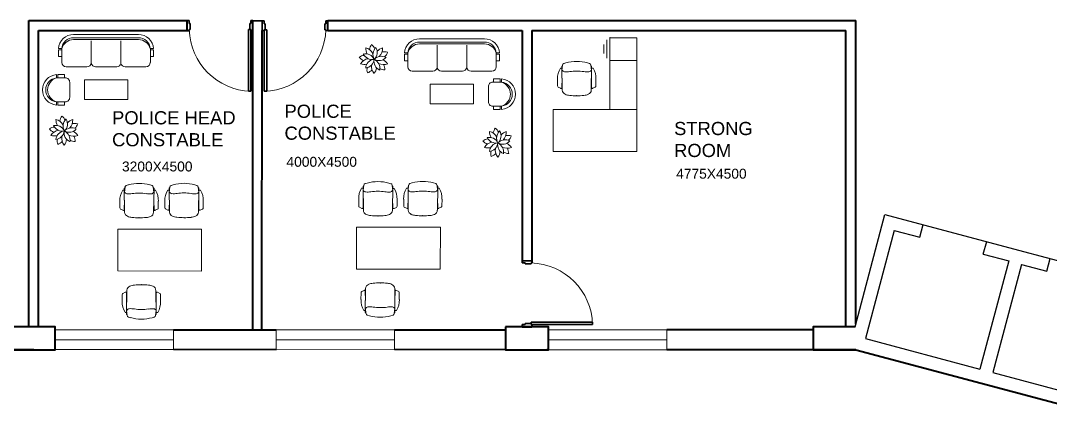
# Model space of a CAD drawing. Header units: millimetres. Extents: x 3079 to 579737, y 1565 to 1161826.
# Drawn here: x 98665 to 114324, y 563879 to 569907 of the extents above; entities that cross this region are included whole.
import ezdxf

# ---------------------------------------------------------------- set-up
doc = ezdxf.new("R2010")
doc.units = ezdxf.units.MM
for name, color, linetype, lineweight in [('1', 7, 'Continuous', 35), ('A_COL', 250, 'Continuous', 40), ('A_ELE1', 250, 'Continuous', 20), ('A_WIN-DOR', 250, 'Continuous', 30), ('IG-Area', 250, 'Continuous', 30), ('SILL', 251, 'Continuous', 18), ('WINDOW', 252, 'Continuous', 15)]:
    doc.layers.add(name, color=color, linetype=linetype, lineweight=lineweight)
doc.layers.add('FURNITURE', color=253, linetype='Continuous', lineweight=5, transparency=0.05)
doc.layers.add('TREES', color=72, linetype='Continuous', lineweight=5, transparency=0.05)
doc.styles.get("Standard").update_dxf_attribs({"font": 'arial.ttf'})

msp = doc.modelspace()

# ---------------------------------------------------------------- linework, layer by layer
for p, q in [((111355, 565257), (111808, 566962)), ((111808, 566962), (113838, 566422)), ((111950, 566718), (111513, 565075)), ((111950, 566718), (112337, 566615)), ((112337, 566615), (112388, 566808)), ((113303, 566358), (113355, 566551)), ((113838, 566422), (115867, 565883)), ((113690, 566255), (113253, 564612)), ((113303, 566358), (113690, 566255)), ((114270, 566101), (114321, 566294)), ((113883, 566204), (113446, 564561)), ((113883, 566204), (114270, 566101)), ((111513, 565075), (113253, 564612)), ((113446, 564561), (115186, 564098))]:
    msp.add_line(p, q)
at = {"layer": '1'}
for p, q in [((98790, 569907), (101198, 569907)), ((98790, 565257), (98790, 569907)), ((101198, 569757), (101198, 569907)), ((102196, 565207), (102198, 569907)), ((102198, 569907), (102338, 569905)), ((103338, 569907), (111365, 569907)), ((103338, 569755), (103338, 569907)), ((111365, 565296), (111365, 569907)), ((98940, 569757), (101230, 569757)), ((98940, 565257), (98940, 569757)), ((102166, 569757), (102198, 569757)), ((102331, 565207), (102338, 569757)), ((102338, 569757), (102338, 569757)), ((102370, 569757), (102371, 569757)), ((103338, 569757), (106290, 569757)), ((106290, 569757), (106290, 566225)), ((106440, 569757), (111215, 569757)), ((106440, 569757), (106440, 566225)), ((111215, 565257), (111215, 569757)), ((106290, 565289), (106290, 565257)), ((106440, 565290), (106440, 565257)), ((100990, 565207), (102549, 565207)), ((104349, 565207), (106040, 565207)), ((106041, 565207), (106040, 565207)), ((106290, 565257), (106440, 565257)), ((110715, 565207), (108490, 565207)), ((98865, 564907), (96949, 564907)), ((98865, 564907), (99165, 564907)), ((102549, 564907), (100990, 564910)), ((106040, 564907), (104349, 564911)), ((106690, 564907), (106665, 564907)), ((111365, 564907), (108490, 564907)), ((111365, 564907), (115231, 563879))]:
    msp.add_line(p, q, dxfattribs=at)
at = {"layer": 'A_COL'}
for points in [[(98540, 565257), (98540, 564907), (99190, 564907), (99190, 565257)], [(106040, 565257), (106040, 564907), (106690, 564907), (106690, 565257)]]:
    msp.add_lwpolyline(points, close=True, dxfattribs=at)
msp.add_lwpolyline([(111355, 565257), (110715, 565257), (110715, 564907), (111365, 564907)], dxfattribs=at)
at = {"layer": 'A_ELE1', "transparency": 33554687}
for centre, start, end in [((102195, 569799), 181.7422, 268.258), ((102341, 569798), 271.742, 358.2578), ((106398, 565260), 1.742, 88.2578)]:
    msp.add_arc(centre, 966, start, end, dxfattribs=at)
at = {"layer": 'A_WIN-DOR'}
for p, q in [((101198, 569907), (101230, 569907)), ((103338, 569906), (103306, 569906)), ((102166, 568834), (102129, 568835)), ((102370, 568833), (102407, 568833)), ((106290, 566257), (106290, 566225)), ((107363, 565289), (107363, 565326))]:
    msp.add_line(p, q, dxfattribs=at)
at = {"layer": 'A_WIN-DOR', "transparency": 33554687}
for p, q in [((101198, 569756), (101198, 569906)), ((101230, 569907), (101230, 569861)), ((101230, 569861), (101243, 569861)), ((101243, 569861), (101243, 569770)), ((102166, 569861), (102152, 569861)), ((102152, 569861), (102152, 569770)), ((102198, 569907), (102166, 569907)), ((102166, 569907), (102166, 569861)), ((102198, 569757), (102198, 569907)), ((102338, 569756), (102338, 569906)), ((102338, 569906), (102370, 569906)), ((102370, 569906), (102370, 569860)), ((102370, 569860), (102384, 569860)), ((102384, 569860), (102384, 569769)), ((103306, 569860), (103293, 569860)), ((103293, 569860), (103293, 569769)), ((103306, 569906), (103306, 569860)), ((103338, 569754), (103338, 569904)), ((101230, 569757), (101198, 569757)), ((101230, 569770), (101230, 569757)), ((102129, 569770), (102129, 568835)), ((102166, 569770), (102166, 568834)), ((102166, 569757), (102166, 569724)), ((102166, 569757), (102198, 569757)), ((102370, 569756), (102338, 569756)), ((102370, 569769), (102370, 568833)), ((102370, 569756), (102370, 569723)), ((102407, 569769), (102407, 568833)), ((103306, 569769), (103306, 569756)), ((103306, 569756), (103338, 569756)), ((106290, 566225), (106336, 566225)), ((106442, 566257), (106292, 566257)), ((106336, 566225), (106336, 566211)), ((106427, 566225), (106440, 566225)), ((106440, 566225), (106440, 566257)), ((106336, 566211), (106427, 566211)), ((106290, 565257), (106290, 565289)), ((106290, 565289), (106336, 565289)), ((106336, 565289), (106336, 565303)), ((106336, 565303), (106427, 565303)), ((106427, 565326), (107363, 565326)), ((106427, 565289), (107363, 565289)), ((106440, 565289), (106473, 565289)), ((106440, 565289), (106440, 565257)), ((106440, 565257), (106290, 565257))]:
    msp.add_line(p, q, dxfattribs=at)
for points in [[(101230, 569770), (101243, 569770)], [(102166, 569770), (102129, 569770)], [(102370, 569769), (102407, 569769)], [(103306, 569769), (103293, 569769)], [(106427, 566225), (106427, 566211)], [(106427, 565289), (106427, 565326)]]:
    msp.add_lwpolyline(points, dxfattribs=at)
at = {"layer": 'FURNITURE'}
for p, q in [((99472, 569697), (100456, 569697)), ((100456, 569647), (99472, 569647)), ((100456, 569618), (99472, 569618)), ((99740, 569264), (99740, 569600)), ((100190, 569253), (100190, 569600)), ((105717, 569631), (104733, 569631)), ((104733, 569582), (105717, 569582)), ((104733, 569553), (105717, 569553)), ((104999, 569187), (104999, 569535)), ((105449, 569198), (105449, 569535)), ((107534, 569405), (107534, 569543)), ((107580, 569335), (107580, 569613)), ((107626, 568556), (107626, 569647)), ((107626, 569647), (107626, 569301)), ((108035, 569647), (107626, 569647)), ((108035, 569647), (107626, 569647)), ((108035, 568556), (108035, 569647)), ((99290, 569481), (99241, 569481)), ((99290, 569481), (99290, 569272)), ((100638, 569272), (100638, 569481)), ((100687, 569481), (100638, 569481)), ((104502, 569416), (104552, 569416)), ((104552, 569206), (104552, 569416)), ((105899, 569416), (105949, 569416)), ((105899, 569416), (105899, 569206)), ((99357, 569205), (99674, 569205)), ((99806, 569205), (100127, 569205)), ((100254, 569205), (100571, 569205)), ((106896, 569212), (106906, 569222)), ((106901, 568850), (106896, 569212)), ((106897, 569150), (106907, 569230)), ((106927, 569256), (106957, 569265)), ((107318, 569256), (107287, 569265)), ((107347, 569150), (107337, 569230)), ((107348, 569212), (107338, 569222)), ((107343, 568850), (107348, 569212)), ((107626, 569301), (108035, 569301)), ((99213, 569037), (99213, 569086)), ((104936, 569140), (104618, 569140)), ((105383, 569140), (105063, 569140)), ((105832, 569140), (105515, 569140)), ((106896, 569184), (106874, 569184)), ((107348, 569184), (107370, 569184)), ((99635, 568708), (99635, 569006)), ((99635, 569006), (100298, 569006)), ((100298, 569006), (100298, 568708)), ((105554, 568941), (104891, 568941)), ((104891, 568941), (104891, 568643)), ((105554, 568643), (105554, 568941)), ((105977, 568971), (105977, 569021)), ((106831, 569017), (106831, 568915)), ((106841, 568897), (106876, 568880)), ((106896, 568889), (106898, 569031)), ((107348, 568889), (107346, 569031)), ((107403, 568897), (107368, 568880)), ((107414, 569017), (107413, 568915)), ((99213, 568624), (99213, 568673)), ((100298, 568708), (99635, 568708)), ((104891, 568643), (105554, 568643)), ((105977, 568558), (105977, 568608)), ((106762, 568556), (108035, 568556)), ((106762, 567919), (106762, 568556)), ((108035, 568556), (108035, 567919)), ((106762, 567919), (108035, 567919)), ((100242, 567330), (100220, 567330)), ((100242, 567358), (100252, 567368)), ((100246, 566996), (100242, 567358)), ((100243, 567296), (100253, 567376)), ((100273, 567402), (100303, 567411)), ((100664, 567401), (100633, 567411)), ((100693, 567295), (100683, 567375)), ((100694, 567357), (100684, 567367)), ((100688, 566995), (100694, 567357)), ((100694, 567330), (100716, 567329)), ((100925, 567333), (100902, 567333)), ((100925, 567360), (100935, 567371)), ((100929, 566999), (100925, 567360)), ((100926, 567299), (100935, 567379)), ((100955, 567404), (100986, 567414)), ((101346, 567403), (101316, 567413)), ((101376, 567298), (101366, 567378)), ((101376, 567359), (101367, 567370)), ((101371, 566998), (101376, 567359)), ((101376, 567332), (101399, 567332)), ((103873, 567359), (103850, 567359)), ((103873, 567386), (103883, 567397)), ((103877, 567025), (103873, 567386)), ((103874, 567325), (103883, 567405)), ((103903, 567430), (103934, 567440)), ((104294, 567429), (104263, 567439)), ((104324, 567324), (104314, 567404)), ((104324, 567385), (104315, 567396)), ((104319, 567024), (104324, 567385)), ((104324, 567358), (104347, 567358)), ((104556, 567361), (104533, 567361)), ((104556, 567327), (104566, 567407)), ((104556, 567389), (104565, 567399)), ((104560, 567027), (104556, 567389)), ((104586, 567432), (104617, 567442)), ((104977, 567432), (104946, 567441)), ((105006, 567326), (104997, 567406)), ((105007, 567388), (104998, 567398)), ((105002, 567026), (105007, 567388)), ((105007, 567360), (105030, 567360)), ((100176, 567163), (100176, 567062)), ((100241, 567035), (100244, 567177)), ((100694, 567034), (100691, 567176)), ((100759, 567162), (100758, 567060)), ((100859, 567166), (100859, 567064)), ((100924, 567037), (100927, 567179)), ((101377, 567036), (101374, 567178)), ((101442, 567164), (101441, 567063)), ((103807, 567192), (103807, 567090)), ((103872, 567063), (103875, 567205)), ((104324, 567062), (104322, 567204)), ((104390, 567190), (104389, 567089)), ((104490, 567194), (104490, 567092)), ((104555, 567066), (104558, 567208)), ((105007, 567065), (105005, 567207)), ((105073, 567193), (105072, 567091)), ((100186, 567043), (100222, 567026)), ((100749, 567042), (100713, 567025)), ((100869, 567045), (100905, 567028)), ((101431, 567044), (101396, 567027)), ((103817, 567071), (103852, 567054)), ((104379, 567070), (104344, 567053)), ((104500, 567074), (104535, 567057)), ((105062, 567073), (105026, 567056)), ((100144, 566741), (100143, 566104)), ((100144, 566741), (101418, 566738)), ((101416, 566102), (101418, 566738)), ((103775, 566769), (103773, 566133)), ((103775, 566769), (105048, 566767)), ((105047, 566130), (105048, 566767)), ((100143, 566104), (101416, 566102)), ((103773, 566133), (105047, 566130)), ((100221, 565763), (100257, 565780)), ((100282, 565809), (100276, 565448)), ((100276, 565771), (100278, 565629)), ((100723, 565808), (100727, 565447)), ((100729, 565770), (100726, 565628)), ((100784, 565762), (100748, 565779)), ((103841, 565671), (103842, 565773)), ((103852, 565791), (103888, 565808)), ((103912, 565838), (103907, 565476)), ((103907, 565799), (103909, 565657)), ((104354, 565837), (104358, 565475)), ((104360, 565798), (104356, 565656)), ((104414, 565790), (104379, 565807)), ((104424, 565670), (104424, 565772)), ((100211, 565643), (100211, 565744)), ((100794, 565642), (100793, 565743)), ((100276, 565475), (100253, 565475)), ((100276, 565448), (100286, 565438)), ((100277, 565510), (100286, 565429)), ((100727, 565509), (100717, 565428)), ((100727, 565447), (100718, 565437)), ((100727, 565474), (100750, 565474)), ((103907, 565504), (103884, 565504)), ((103907, 565476), (103916, 565466)), ((103908, 565538), (103917, 565458)), ((104358, 565537), (104348, 565457)), ((104358, 565475), (104349, 565465)), ((104358, 565503), (104381, 565503)), ((100306, 565404), (100337, 565394)), ((100697, 565403), (100666, 565394)), ((103937, 565432), (103968, 565423)), ((104328, 565431), (104297, 565422))]:
    msp.add_line(p, q, dxfattribs=at)
for points in [[(99290, 569461), (99241, 569461), (99241, 569362), (99290, 569362)], [(100638, 569461), (100687, 569461), (100687, 569362), (100638, 569362)], [(104552, 569396), (104502, 569396), (104502, 569296), (104552, 569296)], [(105899, 569396), (105949, 569396), (105949, 569296), (105899, 569296)], [(99233, 569037), (99233, 569086), (99332, 569086), (99332, 569037)], [(105957, 568971), (105957, 569021), (105857, 569021), (105857, 568971)], [(99233, 568673), (99233, 568624), (99332, 568624), (99332, 568673)], [(105957, 568608), (105957, 568558), (105857, 568558), (105857, 568608)]]:
    msp.add_lwpolyline(points, dxfattribs=at)
for points in [[(99213, 568673, -0.755929), (99213, 569037, -0.755929)], [(99213, 569037), (99345, 569037, -0.414214), (99412, 568970), (99412, 568740, -0.414214), (99345, 568673), (99213, 568673)], [(105977, 568971), (105844, 568971, 0.414214), (105778, 568905), (105778, 568674, 0.414214), (105844, 568608), (105977, 568608)], [(105977, 568608, 0.755929), (105977, 568971, 0.755929)]]:
    msp.add_lwpolyline(points, format="xyb", dxfattribs=at)
for centre, radius, start, end in [((99472, 569465), 232, 90.001, 175.905), ((100456, 569465), 232, 4.0971, 90.001), ((99472, 569465), 182, 90.001, 174.7851), ((99472, 569430), 189, 90.001, 164.1744), ((100456, 569465), 182, 5.2169, 90.001), ((100456, 569430), 189, 15.8276, 90.001), ((104733, 569399), 232, 90.001, 175.905), ((104733, 569399), 182, 90.001, 174.7851), ((104733, 569364), 189, 90.001, 164.1744), ((105717, 569399), 232, 4.0971, 90.001), ((105717, 569399), 182, 5.2169, 90.001), ((105717, 569364), 189, 15.8276, 90.001), ((99357, 569272), 66.3, 180.001, 270.001), ((99674, 569272), 66.3, 270.001, 353.2071), ((99806, 569272), 66.3, 186.7949, 270.001), ((100127, 569272), 66.3, 270.001, 343.4775), ((100254, 569272), 66.3, 196.5245, 270.001), ((100571, 569272), 66.3, 270.001, 0.001), ((104618, 569206), 66.3, 180.001, 270.001), ((105383, 569206), 66.3, 270.001, 353.2071), ((105515, 569206), 66.3, 186.7949, 270.001), ((105832, 569206), 66.3, 270.001, 0.001), ((106935, 569229), 28.4, 108.152, 177.2969), ((107122, 568659), 628, 74.8107, 105.1893), ((107309, 569229), 28.4, 2.7031, 71.848), ((99229, 568855), 232, 94.0971, 265.905), ((99229, 568855), 182, 95.2169, 264.7851), ((104936, 569206), 66.3, 270.001, 343.4775), ((105063, 569206), 66.3, 196.5245, 270.001), ((107118, 569032), 288, 148.0573, 182.9695), ((106941, 569175), 45.2, 199.5385, 265.4123), ((106941, 569175), 45.2, 199.5385, 265.4123), ((106962, 569446), 318, 265.4109, 279.5754), ((107122, 568500), 641, 80.4247, 99.5753), ((107282, 569446), 318, 260.4246, 274.5891), ((107303, 569175), 45.2, 274.5877, 340.4615), ((107126, 569032), 288, 357.0305, 31.9427), ((105960, 568790), 232, 274.0971, 85.905), ((105960, 568790), 182, 275.2169, 84.7851), ((106849, 568913), 17.9, 171.6738, 242.8287), ((106883, 568889), 12.2, 236.5756, 356.1283), ((107361, 568889), 12.2, 183.8717, 303.4244), ((107395, 568913), 17.9, 297.1713, 8.3262), ((106975, 568856), 74.1, 184.1914, 247.2111), ((107021, 568945), 174, 244.7303, 267.8371), ((107122, 569845), 1080, 264.2714, 275.7286), ((107224, 568945), 174, 272.1629, 295.2697), ((107269, 568856), 74.1, 292.7889, 355.8086), ((100463, 567178), 288, 147.9434, 182.8555), ((100281, 567375), 28.4, 108.0381, 177.183), ((100467, 566805), 628, 74.6968, 105.0753), ((100655, 567374), 28.4, 2.5891, 71.734), ((100472, 567178), 288, 356.9166, 31.8287), ((101146, 567180), 288, 147.9434, 182.8555), ((100964, 567377), 28.4, 108.0381, 177.183), ((101150, 566807), 628, 74.6968, 105.0753), ((101337, 567377), 28.4, 2.5891, 71.734), ((101155, 567180), 288, 356.9166, 31.8287), ((104094, 567206), 288, 147.9434, 182.8555), ((103918, 567349), 45.2, 199.4246, 265.2983), ((103912, 567403), 28.4, 108.0381, 177.183), ((104098, 566833), 628, 74.6968, 105.0753), ((104097, 566674), 641, 80.3108, 99.4613), ((104280, 567348), 45.2, 274.4738, 340.3475), ((104280, 567348), 45.2, 274.4738, 340.3475), ((104285, 567403), 28.4, 2.5891, 71.734), ((104102, 567206), 288, 356.9166, 31.8287), ((104777, 567208), 288, 147.9434, 182.8555), ((104600, 567351), 45.2, 199.4246, 265.2983), ((104595, 567406), 28.4, 108.0381, 177.183), ((104780, 566835), 628, 74.6968, 105.0753), ((104780, 566677), 641, 80.3108, 99.4613), ((104963, 567351), 45.2, 274.4738, 340.3475), ((104963, 567351), 45.2, 274.4738, 340.3475), ((104968, 567405), 28.4, 2.5891, 71.734), ((104785, 567208), 288, 356.9166, 31.8287), ((100287, 567321), 45.2, 199.4246, 265.2983), ((100309, 567592), 318, 265.297, 279.4614), ((100467, 566646), 641, 80.3108, 99.4613), ((100628, 567592), 318, 260.3107, 274.4751), ((100649, 567320), 45.2, 274.4738, 340.3475), ((100649, 567320), 45.2, 274.4738, 340.3475), ((100970, 567323), 45.2, 199.4246, 265.2983), ((100991, 567595), 318, 265.297, 279.4614), ((101149, 566648), 641, 80.3108, 99.4613), ((101311, 567594), 318, 260.3107, 274.4751), ((101332, 567322), 45.2, 274.4738, 340.3475), ((101332, 567322), 45.2, 274.4738, 340.3475), ((103939, 567621), 318, 265.297, 279.4614), ((104259, 567620), 318, 260.3107, 274.4751), ((104622, 567623), 318, 265.297, 279.4614), ((104942, 567622), 318, 260.3107, 274.4751), ((100194, 567059), 17.9, 171.5598, 242.7148), ((100229, 567035), 12.2, 236.4616, 356.0143), ((100706, 567035), 12.2, 183.7577, 303.3104), ((100740, 567058), 17.9, 297.0573, 8.2123), ((100877, 567061), 17.9, 171.5598, 242.7148), ((100911, 567038), 12.2, 236.4616, 356.0143), ((101389, 567037), 12.2, 183.7577, 303.3104), ((101423, 567060), 17.9, 297.0573, 8.2123), ((103825, 567087), 17.9, 171.5598, 242.7148), ((103859, 567064), 12.2, 236.4616, 356.0143), ((103951, 567030), 74.1, 184.0775, 247.0972), ((104245, 567029), 74.1, 292.6749, 355.6946), ((104337, 567063), 12.2, 183.7577, 303.3104), ((104371, 567086), 17.9, 297.0573, 8.2123), ((104508, 567090), 17.9, 171.5598, 242.7148), ((104542, 567066), 12.2, 236.4616, 356.0143), ((104634, 567032), 74.1, 184.0775, 247.0972), ((104928, 567032), 74.1, 292.6749, 355.6946), ((105020, 567065), 12.2, 183.7577, 303.3104), ((105054, 567089), 17.9, 297.0573, 8.2123), ((100320, 567002), 74.1, 184.0775, 247.0972), ((100366, 567091), 174, 244.6163, 267.7231), ((100469, 567991), 1080, 264.1574, 275.6146), ((100569, 567090), 174, 272.0489, 295.1557), ((100614, 567001), 74.1, 292.6749, 355.6946), ((101003, 567004), 74.1, 184.0775, 247.0972), ((101049, 567093), 174, 244.6163, 267.7231), ((101152, 567993), 1080, 264.1574, 275.6146), ((101252, 567093), 174, 272.0489, 295.1557), ((101297, 567003), 74.1, 292.6749, 355.6946), ((103997, 567119), 174, 244.6163, 267.7231), ((104100, 568019), 1080, 264.1574, 275.6146), ((104200, 567119), 174, 272.0489, 295.1557), ((104679, 567122), 174, 244.6163, 267.7231), ((104783, 568021), 1080, 264.1574, 275.6146), ((104883, 567121), 174, 272.0489, 295.1557), ((104032, 565743), 174, 92.0489, 115.1557), ((104131, 564843), 1080, 84.1574, 95.6146), ((104235, 565742), 174, 64.6163, 87.7231), ((100229, 565747), 17.9, 117.0573, 188.2123), ((100264, 565770), 12.2, 3.7577, 123.3104), ((100356, 565804), 74.1, 112.6749, 175.6946), ((100401, 565714), 174, 92.0489, 115.1557), ((100500, 564814), 1080, 84.1574, 95.6146), ((100604, 565714), 174, 64.6163, 87.7231), ((100649, 565803), 74.1, 4.0775, 67.0972), ((100741, 565769), 12.2, 56.4616, 176.0143), ((100775, 565746), 17.9, 351.5598, 62.7148), ((103860, 565775), 17.9, 117.0573, 188.2123), ((103894, 565799), 12.2, 3.7577, 123.3104), ((103986, 565832), 74.1, 112.6749, 175.6946), ((104280, 565831), 74.1, 4.0775, 67.0972), ((104372, 565798), 12.2, 56.4616, 176.0143), ((104406, 565774), 17.9, 351.5598, 62.7148), ((100498, 565627), 288, 176.9166, 211.8287), ((100506, 565627), 288, 327.9434, 2.8555), ((104129, 565655), 288, 176.9166, 211.8287), ((104137, 565655), 288, 327.9434, 2.8555), ((100321, 565485), 45.2, 94.4738, 160.3475), ((100321, 565485), 45.2, 94.4738, 160.3475), ((100341, 565213), 318, 80.3107, 94.4751), ((100503, 566159), 641, 260.3108, 279.4613), ((100661, 565212), 318, 85.297, 99.4614), ((100683, 565484), 45.2, 19.4246, 85.2983), ((103951, 565513), 45.2, 94.4738, 160.3475), ((103951, 565513), 45.2, 94.4738, 160.3475), ((103946, 565459), 28.4, 182.5891, 251.734), ((103972, 565241), 318, 80.3107, 94.4751), ((104134, 566187), 641, 260.3108, 279.4613), ((104292, 565241), 318, 85.297, 99.4614), ((104314, 565512), 45.2, 19.4246, 85.2983), ((104319, 565458), 28.4, 288.0381, 357.183), ((100315, 565431), 28.4, 182.5891, 251.734), ((100503, 566000), 628, 254.6968, 285.0753), ((100688, 565430), 28.4, 288.0381, 357.183), ((104134, 566029), 628, 254.6968, 285.0753)]:
    msp.add_arc(centre, radius, start, end, dxfattribs=at)
for p in [(107626, 569647), (107626, 569301), (107122, 568765), (100467, 566911), (101150, 566913), (104098, 566939), (104781, 566942), (104133, 565922), (100503, 565894)]:
    msp.add_point(p, dxfattribs=at)
at = {"layer": 'SILL'}
for p, q in [((100990, 565207), (99190, 565207)), ((104349, 565207), (102549, 565207)), ((108490, 565207), (106690, 565207)), ((100990, 564910), (99190, 564910)), ((104349, 564911), (102549, 564907)), ((108490, 564907), (106690, 564907))]:
    msp.add_line(p, q, dxfattribs=at)
at = {"layer": 'TREES'}
for centre, radius, start, end in [((104191, 569426), 224, 148.2105, 169.3514), ((103921, 569429), 140, 21.5086, 55.2476), ((103899, 569239), 140, 93.5086, 127.2476), ((103985, 569495), 224, 220.2105, 241.3514), ((103911, 569263), 141, 23.0447, 104.2473), ((104013, 569469), 153, 206.7761, 280.5159), ((104094, 569491), 180, 179.1301, 209.4931), ((103875, 569332), 166, 27.1324, 76.6013), ((104176, 569392), 153, 134.7761, 208.5159), ((103948, 569425), 141, 311.0447, 32.2473), ((104152, 569213), 153, 62.7761, 136.5159), ((104114, 569440), 141, 239.0447, 320.2473), ((104221, 569321), 180, 107.1301, 137.4931), ((104002, 569480), 166, 315.1324, 4.6013), ((104190, 569209), 224, 76.2105, 97.3514), ((104110, 569466), 140, 309.5086, 343.2476), ((103977, 569165), 166, 99.1324, 148.6013), ((103894, 569422), 180, 251.1301, 281.4932), ((104053, 569178), 141, 95.0447, 176.2473), ((103889, 569338), 153, 278.7761, 352.5159), ((104072, 569159), 140, 165.5086, 199.2476), ((104167, 569210), 166, 171.1324, 220.6013), ((104179, 569287), 141, 167.0447, 248.2473), ((103975, 569180), 153, 350.7761, 64.5159), ((104183, 569405), 166, 243.1324, 292.6013), ((104099, 569148), 180, 35.1301, 65.4931), ((103982, 569143), 224, 4.2105, 25.3514), ((103856, 569320), 224, 292.2105, 313.3514), ((103897, 569210), 180, 323.1301, 353.4931), ((104203, 569299), 140, 237.5086, 271.2476), ((99481, 568338), 224, 148.2105, 169.3514), ((99211, 568342), 140, 21.5086, 55.2476), ((99465, 568304), 153, 134.7761, 208.5159), ((99237, 568337), 141, 311.0447, 32.2473), ((99188, 568151), 140, 93.5086, 127.2476), ((99274, 568407), 224, 220.2105, 241.3514), ((99200, 568175), 141, 23.0447, 104.2473), ((99302, 568381), 153, 206.7761, 280.5159), ((99383, 568403), 180, 179.1301, 209.4931), ((99165, 568244), 166, 27.1324, 76.6013), ((99441, 568125), 153, 62.7761, 136.5159), ((99403, 568352), 141, 239.0447, 320.2473), ((99510, 568233), 180, 107.1301, 137.4931), ((99292, 568392), 166, 315.1324, 4.6013), ((99479, 568121), 224, 76.2105, 97.3514), ((99399, 568379), 140, 309.5086, 343.2476), ((106073, 568156), 224, 148.2105, 169.3514), ((105803, 568159), 140, 21.5086, 55.2476), ((99266, 568077), 166, 99.1324, 148.6013), ((99183, 568334), 180, 251.1301, 281.4932), ((99343, 568090), 141, 95.0447, 176.2473), ((99178, 568251), 153, 278.7761, 352.5159), ((99362, 568071), 140, 165.5086, 199.2476), ((99456, 568122), 166, 171.1324, 220.6013), ((99468, 568199), 141, 167.0447, 248.2473), ((99264, 568092), 153, 350.7761, 64.5159), ((99186, 568122), 180, 323.1301, 353.4931), ((99472, 568317), 166, 243.1324, 292.6013), ((99389, 568060), 180, 35.1301, 65.4931), ((99272, 568055), 224, 4.2105, 25.3514), ((105780, 567969), 140, 93.5086, 127.2476), ((105793, 567993), 141, 23.0447, 104.2473), ((105895, 568199), 153, 206.7761, 280.5159), ((105976, 568221), 180, 179.1301, 209.4931), ((105757, 568062), 166, 27.1324, 76.6013), ((106057, 568122), 153, 134.7761, 208.5159), ((105830, 568155), 141, 311.0447, 32.2473), ((106034, 567943), 153, 62.7761, 136.5159), ((106103, 568051), 180, 107.1301, 137.4931), ((105884, 568210), 166, 315.1324, 4.6013), ((106072, 567939), 224, 76.2105, 97.3514), ((105991, 568196), 140, 309.5086, 343.2476), ((99145, 568232), 224, 292.2105, 313.3514), ((99492, 568211), 140, 237.5086, 271.2476), ((105867, 568225), 224, 220.2105, 241.3514), ((105859, 567895), 166, 99.1324, 148.6013), ((105775, 568152), 180, 251.1301, 281.4932), ((105935, 567908), 141, 95.0447, 176.2473), ((105771, 568068), 153, 278.7761, 352.5159), ((106049, 567940), 166, 171.1324, 220.6013), ((106060, 568017), 141, 167.0447, 248.2473), ((105995, 568170), 141, 239.0447, 320.2473), ((105857, 567910), 153, 350.7761, 64.5159), ((106065, 568135), 166, 243.1324, 292.6013), ((105981, 567878), 180, 35.1301, 65.4931), ((105864, 567873), 224, 4.2105, 25.3514), ((105954, 567888), 140, 165.5086, 199.2476), ((105738, 568050), 224, 292.2105, 313.3514), ((105779, 567940), 180, 323.1301, 353.4931), ((106085, 568029), 140, 237.5086, 271.2476)]:
    msp.add_arc(centre, radius, start, end, dxfattribs=at)
at = {"layer": 'WINDOW'}
for p, q in [((99190, 565207), (99190, 564907)), ((100990, 565207), (100990, 564907)), ((102549, 565207), (102549, 564907)), ((104349, 565207), (104349, 564907)), ((108490, 565207), (108490, 564907)), ((99190, 565057), (100990, 565057)), ((102549, 565057), (104349, 565057)), ((108490, 565057), (106690, 565057))]:
    msp.add_line(p, q, dxfattribs=at)

# ---------------------------------------------------------------- texts
at = {"layer": 'IG-Area', "attachment_point": 1}
for s, insert, char_height in [('{\\H0.666x;POLICE  \\PCONSTABLE} ', (102678, 568630), 300), ('{\\H0.66667x;POLICE HEAD \\PCONSTABLE} ', (100056, 568531), 300), ('STRONG \\PROOM ', (108602, 568368), 200), ('4000X4500', (102708, 567837), 150), ('3200X4500', (100207, 567766), 150), ('4775X4500', (108633, 567656), 150)]:
    msp.add_mtext_dynamic_manual_height_columns(s, width=38356.19, gutter_width=12.5, heights=[0], dxfattribs=dict(at, insert=insert, char_height=char_height))

doc.saveas('drawing.dxf')
